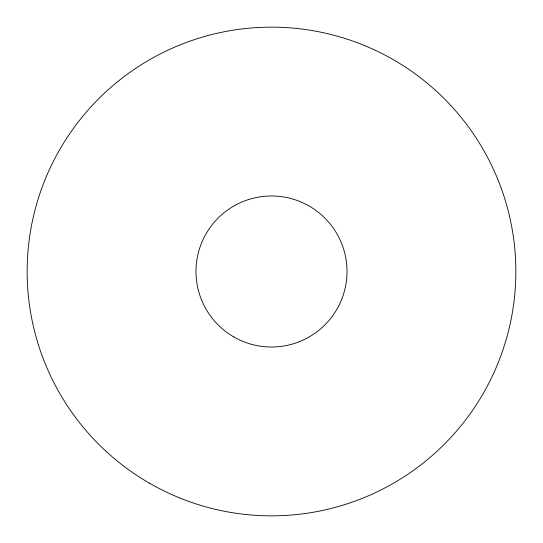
<?xml version="1.0" encoding="UTF-8"?>
<svg xmlns="http://www.w3.org/2000/svg" width="543" height="543" viewBox="0 0 543 543"><rect width="100%" height="100%" fill="white"/><g stroke="black" fill="none" stroke-linecap="round" stroke-linejoin="round"><path stroke-width="0.81" d="M149.325 483.114A244.35 244.35 0 0 0 515.85 271.5A244.35 244.35 0 0 0 149.325 59.886A244.35 244.35 0 0 0 149.325 483.114M233.748 336.898A75.511 75.511 0 0 0 347.011 271.5A75.511 75.511 0 0 0 233.741 206.102A75.511 75.511 0 0 0 233.748 336.898"/></g></svg>
